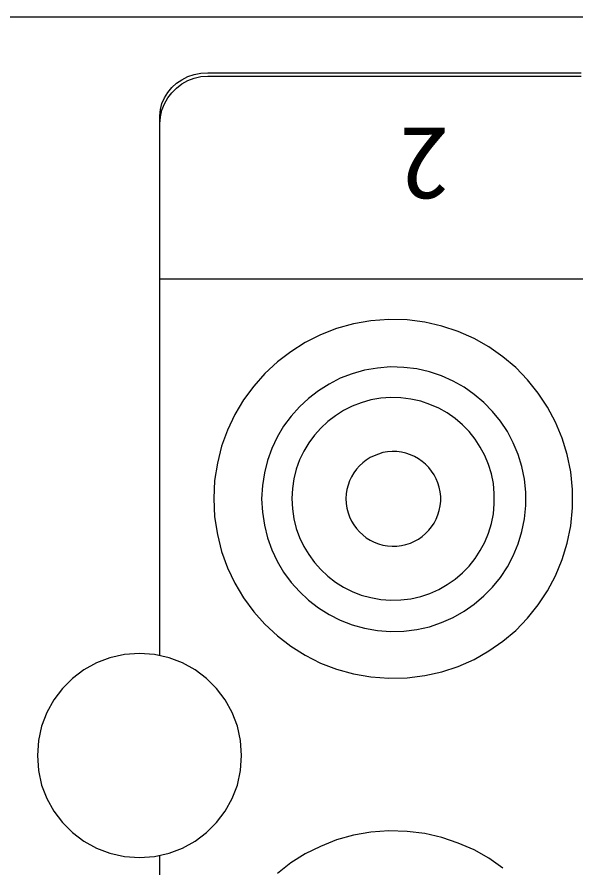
# Model space of a CAD drawing. Units: millimetres on the paper. Extents: x -139 to 141, y -98 to 91.
# Drawn here: x 25.86 to 29.55, y 73.17 to 78.79 of the extents above; entities that cross this region are included whole.
import ezdxf
from ezdxf.enums import TextEntityAlignment as Align

# ---------------------------------------------------------------- set-up
doc = ezdxf.new("R2010")
doc.units = ezdxf.units.MM
doc.layers.add('0-1_外形線', color=4, linetype='Continuous')
doc.styles.add('ＭＳ ゴシック', font='')
doc.styles.get('ＭＳ ゴシック').set_extended_font_data('MS Gothic')

msp = doc.modelspace()

# ---------------------------------------------------------------- linework, layer by layer
at = {"layer": '0-1_外形線'}
msp.add_line((44.853, 78.789), (-48.675, 78.789), dxfattribs=at)
for points in [[(26.807, 78.136), (26.81, 78.178), (26.82, 78.218), (26.836, 78.256), (26.858, 78.291), (26.885, 78.323), (26.916, 78.351), (26.951, 78.375), (26.99, 78.395), (27.032, 78.409), (27.076, 78.418), (27.122, 78.421)], [(26.807, 78.083), (26.81, 78.129), (26.82, 78.173), (26.836, 78.215), (26.858, 78.254), (26.885, 78.289), (26.916, 78.32), (26.951, 78.347), (26.99, 78.369), (27.032, 78.385), (27.076, 78.395), (27.122, 78.398)], [(27.122, 78.421), (27.123, 78.421), (27.124, 78.421), (27.125, 78.421), (27.127, 78.421), (27.129, 78.421), (27.132, 78.421), (27.136, 78.421), (27.14, 78.421), (27.144, 78.421), (27.149, 78.421), (27.155, 78.421), (27.161, 78.421), (27.168, 78.421), (27.175, 78.421), (27.182, 78.421), (27.19, 78.421), (27.199, 78.421), (27.208, 78.421), (27.218, 78.421), (27.228, 78.421), (27.238, 78.421), (27.249, 78.421), (27.26, 78.421), (27.272, 78.421), (27.297, 78.421), (27.324, 78.421), (27.353, 78.421), (27.383, 78.421), (27.415, 78.421), (27.448, 78.421), (27.483, 78.421), (27.52, 78.421), (27.558, 78.421), (27.598, 78.421), (27.639, 78.421), (27.682, 78.421), (27.726, 78.421), (27.771, 78.421), (27.818, 78.421)], [(27.122, 78.398), (27.123, 78.398), (27.124, 78.398), (27.125, 78.398), (27.127, 78.398), (27.129, 78.398), (27.132, 78.398), (27.136, 78.398), (27.14, 78.398), (27.144, 78.398), (27.149, 78.398), (27.155, 78.398), (27.161, 78.398), (27.168, 78.398), (27.175, 78.398), (27.182, 78.398), (27.19, 78.398), (27.199, 78.398), (27.208, 78.398), (27.218, 78.398), (27.228, 78.398), (27.238, 78.398), (27.249, 78.398), (27.26, 78.398), (27.272, 78.398), (27.297, 78.398), (27.324, 78.398), (27.353, 78.398), (27.383, 78.398), (27.415, 78.398), (27.448, 78.398), (27.483, 78.398), (27.52, 78.398), (27.558, 78.398), (27.598, 78.398), (27.639, 78.398), (27.682, 78.398), (27.726, 78.398), (27.771, 78.398), (27.818, 78.398)], [(27.818, 78.421), (27.865, 78.421), (27.915, 78.421), (27.965, 78.421), (28.017, 78.421), (28.069, 78.421), (28.123, 78.421), (28.178, 78.421), (28.234, 78.421), (28.291, 78.421), (28.349, 78.421), (28.407, 78.421), (28.467, 78.421), (28.528, 78.421), (28.589, 78.421), (28.651, 78.421), (28.714, 78.421), (28.778, 78.421), (28.843, 78.421), (28.908, 78.421), (28.973, 78.421), (29.04, 78.421), (29.106, 78.421), (29.174, 78.421), (29.31, 78.421), (29.448, 78.421), (29.587, 78.421)], [(27.818, 78.398), (27.865, 78.398), (27.915, 78.398), (27.965, 78.398), (28.017, 78.398), (28.069, 78.398), (28.123, 78.398), (28.178, 78.398), (28.234, 78.398), (28.291, 78.398), (28.349, 78.398), (28.407, 78.398), (28.467, 78.398), (28.528, 78.398), (28.589, 78.398), (28.651, 78.398), (28.714, 78.398), (28.778, 78.398), (28.843, 78.398), (28.908, 78.398), (28.973, 78.398), (29.04, 78.398), (29.106, 78.398), (29.174, 78.398), (29.31, 78.398), (29.448, 78.398), (29.587, 78.398)], [(26.807, 77.058), (26.807, 77.062), (26.807, 77.071), (26.807, 77.085), (26.807, 77.105), (26.807, 77.129), (26.807, 77.158), (26.807, 77.191), (26.807, 77.227), (26.807, 77.266), (26.807, 77.308), (26.807, 77.399), (26.807, 77.497), (26.807, 77.597), (26.807, 77.698), (26.807, 77.795), (26.807, 77.886), (26.807, 77.928), (26.807, 77.968), (26.807, 78.004), (26.807, 78.037), (26.807, 78.065), (26.807, 78.09), (26.807, 78.109), (26.807, 78.124), (26.807, 78.133), (26.807, 78.136)], [(26.807, 78.032), (26.807, 78.039), (26.807, 78.046), (26.807, 78.052), (26.807, 78.058), (26.807, 78.063), (26.807, 78.068), (26.807, 78.072), (26.807, 78.075), (26.807, 78.078), (26.807, 78.08), (26.807, 78.081), (26.807, 78.082), (26.807, 78.083)], [(26.807, 77.348), (26.807, 77.374), (26.807, 77.4), (26.807, 77.425), (26.807, 77.45), (26.807, 77.474), (26.807, 77.498), (26.807, 77.522), (26.807, 77.545), (26.807, 77.568), (26.807, 77.59), (26.807, 77.612), (26.807, 77.633), (26.807, 77.655), (26.807, 77.675), (26.807, 77.695), (26.807, 77.715), (26.807, 77.734), (26.807, 77.753), (26.807, 77.771), (26.807, 77.789), (26.807, 77.806), (26.807, 77.823), (26.807, 77.84), (26.807, 77.855), (26.807, 77.871), (26.807, 77.886), (26.807, 77.9), (26.807, 77.914), (26.807, 77.927), (26.807, 77.94), (26.807, 77.953), (26.807, 77.964), (26.807, 77.976), (26.807, 77.986), (26.807, 77.997), (26.807, 78.006), (26.807, 78.015), (26.807, 78.024), (26.807, 78.032)], [(26.807, 74.571), (26.807, 74.741), (26.807, 74.909), (26.807, 75.077), (26.807, 75.16), (26.807, 75.243), (26.807, 75.325), (26.807, 75.407), (26.807, 75.488), (26.807, 75.568), (26.807, 75.649), (26.807, 75.728), (26.807, 75.807), (26.807, 75.885), (26.807, 75.962), (26.807, 76.039), (26.807, 76.114), (26.807, 76.189), (26.807, 76.263), (26.807, 76.336), (26.807, 76.408), (26.807, 76.479), (26.807, 76.549), (26.807, 76.618), (26.807, 76.686), (26.807, 76.752), (26.807, 76.818), (26.807, 76.882), (26.807, 76.945), (26.807, 77.007), (26.807, 77.067), (26.807, 77.126), (26.807, 77.155), (26.807, 77.184), (26.807, 77.212), (26.807, 77.24), (26.807, 77.268), (26.807, 77.295), (26.807, 77.322), (26.807, 77.348)], [(26.808, 77.058), (26.807, 77.058), (26.807, 77.058)], [(27.267, 77.058), (27.246, 77.058), (27.225, 77.058), (27.205, 77.058), (27.186, 77.058), (27.167, 77.058), (27.148, 77.058), (27.13, 77.058), (27.112, 77.058), (27.094, 77.058), (27.077, 77.058), (27.061, 77.058), (27.045, 77.058), (27.03, 77.058), (27.015, 77.058), (27, 77.058), (26.986, 77.058), (26.972, 77.058), (26.959, 77.058), (26.947, 77.058), (26.935, 77.058), (26.923, 77.058), (26.912, 77.058), (26.902, 77.058), (26.892, 77.058), (26.882, 77.058), (26.873, 77.058), (26.865, 77.058), (26.857, 77.058), (26.85, 77.058), (26.843, 77.058), (26.837, 77.058), (26.831, 77.058), (26.826, 77.058), (26.822, 77.058), (26.818, 77.058), (26.815, 77.058), (26.812, 77.058), (26.81, 77.058), (26.808, 77.058)], [(29.683, 77.058), (29.528, 77.058), (29.374, 77.058), (29.298, 77.058), (29.222, 77.058), (29.147, 77.058), (29.072, 77.058), (28.997, 77.058), (28.924, 77.058), (28.85, 77.058), (28.778, 77.058), (28.706, 77.058), (28.635, 77.058), (28.565, 77.058), (28.495, 77.058), (28.426, 77.058), (28.359, 77.058), (28.292, 77.058), (28.226, 77.058), (28.161, 77.058), (28.097, 77.058), (28.034, 77.058), (27.972, 77.058), (27.912, 77.058), (27.852, 77.058), (27.794, 77.058), (27.737, 77.058), (27.682, 77.058), (27.627, 77.058), (27.574, 77.058), (27.523, 77.058), (27.473, 77.058), (27.424, 77.058), (27.377, 77.058), (27.332, 77.058), (27.288, 77.058), (27.267, 77.058)], [(29.304, 76.305), (29.234, 76.393), (29.156, 76.473), (29.07, 76.545), (28.978, 76.609), (28.88, 76.665), (28.776, 76.711), (28.668, 76.747), (28.555, 76.773), (28.438, 76.788), (28.318, 76.791), (28.199, 76.782), (28.084, 76.762), (27.973, 76.731), (27.867, 76.689), (27.766, 76.638), (27.671, 76.578), (27.582, 76.51), (27.5, 76.434), (27.426, 76.35), (27.359, 76.259), (27.301, 76.163), (27.253, 76.06), (27.214, 75.953), (27.186, 75.841), (27.168, 75.726), (27.163, 75.607)], [(29.054, 76.119), (29.002, 76.183), (28.945, 76.242), (28.882, 76.295), (28.814, 76.343), (28.742, 76.384), (28.665, 76.418), (28.586, 76.445), (28.503, 76.464), (28.417, 76.474), (28.329, 76.477), (28.242, 76.47), (28.157, 76.455), (28.076, 76.432), (27.997, 76.402), (27.923, 76.364), (27.853, 76.32), (27.787, 76.269), (27.727, 76.213), (27.672, 76.151), (27.623, 76.085), (27.581, 76.013), (27.545, 75.938), (27.516, 75.859), (27.496, 75.777), (27.483, 75.693), (27.478, 75.605)], [(27.163, 75.607), (27.168, 75.487), (27.186, 75.371), (27.214, 75.258), (27.253, 75.15), (27.301, 75.048), (27.359, 74.951), (27.426, 74.86), (27.5, 74.777), (27.582, 74.7), (27.671, 74.632), (27.766, 74.572), (27.867, 74.521), (27.973, 74.48), (28.084, 74.449), (28.199, 74.429), (28.318, 74.42), (28.438, 74.423), (28.555, 74.438), (28.668, 74.463), (28.776, 74.499), (28.88, 74.545), (28.978, 74.601), (29.07, 74.665), (29.156, 74.737), (29.234, 74.818), (29.304, 74.905), (29.366, 74.999), (29.419, 75.098), (29.463, 75.204), (29.496, 75.314), (29.519, 75.428), (29.531, 75.546), (29.531, 75.667), (29.519, 75.784), (29.496, 75.898), (29.463, 76.007), (29.419, 76.112), (29.366, 76.212), (29.304, 76.305)], [(28.887, 76.001), (28.847, 76.05), (28.803, 76.095), (28.755, 76.136), (28.703, 76.173), (28.647, 76.204), (28.589, 76.23), (28.528, 76.251), (28.464, 76.265), (28.398, 76.273), (28.331, 76.275), (28.264, 76.27), (28.199, 76.259), (28.136, 76.241), (28.076, 76.218), (28.019, 76.189), (27.965, 76.155), (27.915, 76.116), (27.869, 76.073), (27.827, 76.026), (27.789, 75.975), (27.756, 75.92), (27.729, 75.863), (27.707, 75.802), (27.691, 75.739), (27.681, 75.674), (27.678, 75.607)], [(27.478, 75.605), (27.483, 75.517), (27.496, 75.431), (27.516, 75.348), (27.545, 75.269), (27.581, 75.193), (27.623, 75.121), (27.672, 75.054), (27.727, 74.993), (27.787, 74.936), (27.853, 74.886), (27.923, 74.841), (27.997, 74.804), (28.076, 74.773), (28.157, 74.751), (28.242, 74.736), (28.329, 74.729), (28.417, 74.731), (28.503, 74.742), (28.586, 74.761), (28.665, 74.788), (28.742, 74.822), (28.814, 74.863), (28.882, 74.91), (28.945, 74.964), (29.002, 75.023), (29.054, 75.087), (29.1, 75.157), (29.139, 75.23), (29.171, 75.308), (29.196, 75.389), (29.213, 75.474), (29.221, 75.561), (29.221, 75.649), (29.213, 75.735), (29.196, 75.819), (29.171, 75.899), (29.139, 75.976), (29.1, 76.05), (29.054, 76.119)], [(27.678, 75.607), (27.681, 75.54), (27.691, 75.474), (27.707, 75.41), (27.729, 75.35), (27.756, 75.292), (27.789, 75.237), (27.827, 75.186), (27.869, 75.138), (27.915, 75.095), (27.965, 75.056), (28.019, 75.022), (28.076, 74.994), (28.136, 74.97), (28.199, 74.953), (28.264, 74.941), (28.331, 74.936), (28.398, 74.938), (28.464, 74.946), (28.528, 74.961), (28.589, 74.981), (28.647, 75.007), (28.703, 75.039), (28.755, 75.075), (28.803, 75.116), (28.847, 75.161), (28.887, 75.211), (28.921, 75.264), (28.951, 75.32), (28.976, 75.38), (28.995, 75.442), (29.008, 75.506), (29.014, 75.573), (29.014, 75.641), (29.008, 75.707), (28.995, 75.771), (28.976, 75.833), (28.951, 75.892), (28.921, 75.948), (28.887, 76.001)], [(28.6, 75.789), (28.581, 75.812), (28.56, 75.834), (28.538, 75.853), (28.513, 75.87), (28.487, 75.885), (28.46, 75.897), (28.431, 75.907), (28.402, 75.914), (28.371, 75.918), (28.339, 75.918), (28.308, 75.916), (28.278, 75.911), (28.249, 75.902), (28.221, 75.891), (28.194, 75.878), (28.169, 75.862), (28.146, 75.843), (28.124, 75.823), (28.105, 75.801), (28.087, 75.777), (28.072, 75.752), (28.059, 75.725), (28.049, 75.697), (28.041, 75.668), (28.037, 75.638), (28.035, 75.607)], [(28.035, 75.607), (28.037, 75.575), (28.041, 75.544), (28.049, 75.514), (28.059, 75.486), (28.072, 75.458), (28.087, 75.433), (28.105, 75.409), (28.124, 75.387), (28.146, 75.367), (28.169, 75.348), (28.194, 75.333), (28.221, 75.319), (28.249, 75.308), (28.278, 75.3), (28.308, 75.295), (28.339, 75.293), (28.371, 75.293), (28.402, 75.297), (28.431, 75.304), (28.46, 75.314), (28.487, 75.326), (28.513, 75.34), (28.538, 75.357), (28.56, 75.376), (28.581, 75.398), (28.6, 75.421), (28.616, 75.445), (28.63, 75.472), (28.641, 75.5), (28.65, 75.529), (28.656, 75.559), (28.66, 75.591), (28.66, 75.622), (28.656, 75.653), (28.65, 75.682), (28.641, 75.711), (28.63, 75.738), (28.616, 75.765), (28.6, 75.789)], [(26.672, 74.584), (26.572, 74.577), (26.477, 74.556), (26.388, 74.522), (26.305, 74.476), (26.23, 74.419), (26.163, 74.353), (26.106, 74.277), (26.06, 74.194), (26.026, 74.105), (26.005, 74.01), (25.998, 73.91)], [(27.346, 73.91), (27.339, 74.01), (27.318, 74.105), (27.284, 74.194), (27.238, 74.277), (27.181, 74.353), (27.114, 74.419), (27.039, 74.476), (26.956, 74.522), (26.867, 74.556), (26.772, 74.577), (26.672, 74.584)], [(25.998, 73.91), (26.005, 73.81), (26.026, 73.715), (26.06, 73.626), (26.106, 73.543), (26.163, 73.468), (26.23, 73.401), (26.305, 73.344), (26.388, 73.298), (26.477, 73.264), (26.572, 73.243), (26.672, 73.236)], [(26.672, 73.236), (26.772, 73.243), (26.867, 73.264), (26.956, 73.298), (27.039, 73.344), (27.114, 73.401), (27.181, 73.468), (27.238, 73.543), (27.284, 73.626), (27.318, 73.715), (27.339, 73.81), (27.346, 73.91)], [(29.07, 73.166), (28.978, 73.231), (28.88, 73.286), (28.776, 73.332), (28.668, 73.369), (28.555, 73.394), (28.438, 73.409), (28.318, 73.412), (28.199, 73.403), (28.084, 73.383), (27.973, 73.352), (27.867, 73.31), (27.766, 73.26), (27.671, 73.2), (27.582, 73.131)], [(26.807, 72.589), (26.807, 72.661), (26.807, 72.733), (26.807, 72.805), (26.807, 72.878), (26.807, 72.952), (26.807, 73.025), (26.807, 73.1), (26.807, 73.249)]]:
    msp.add_lwpolyline(points, dxfattribs=at)

# ---------------------------------------------------------------- texts
at = {"layer": '0-1_外形線', "style": 'ＭＳ ゴシック'}
msp.add_text('2', height=0.4804, rotation=180, dxfattribs=at).set_placement((28.716, 78.203), align=Align.BOTTOM_LEFT)

doc.saveas('drawing.dxf')
